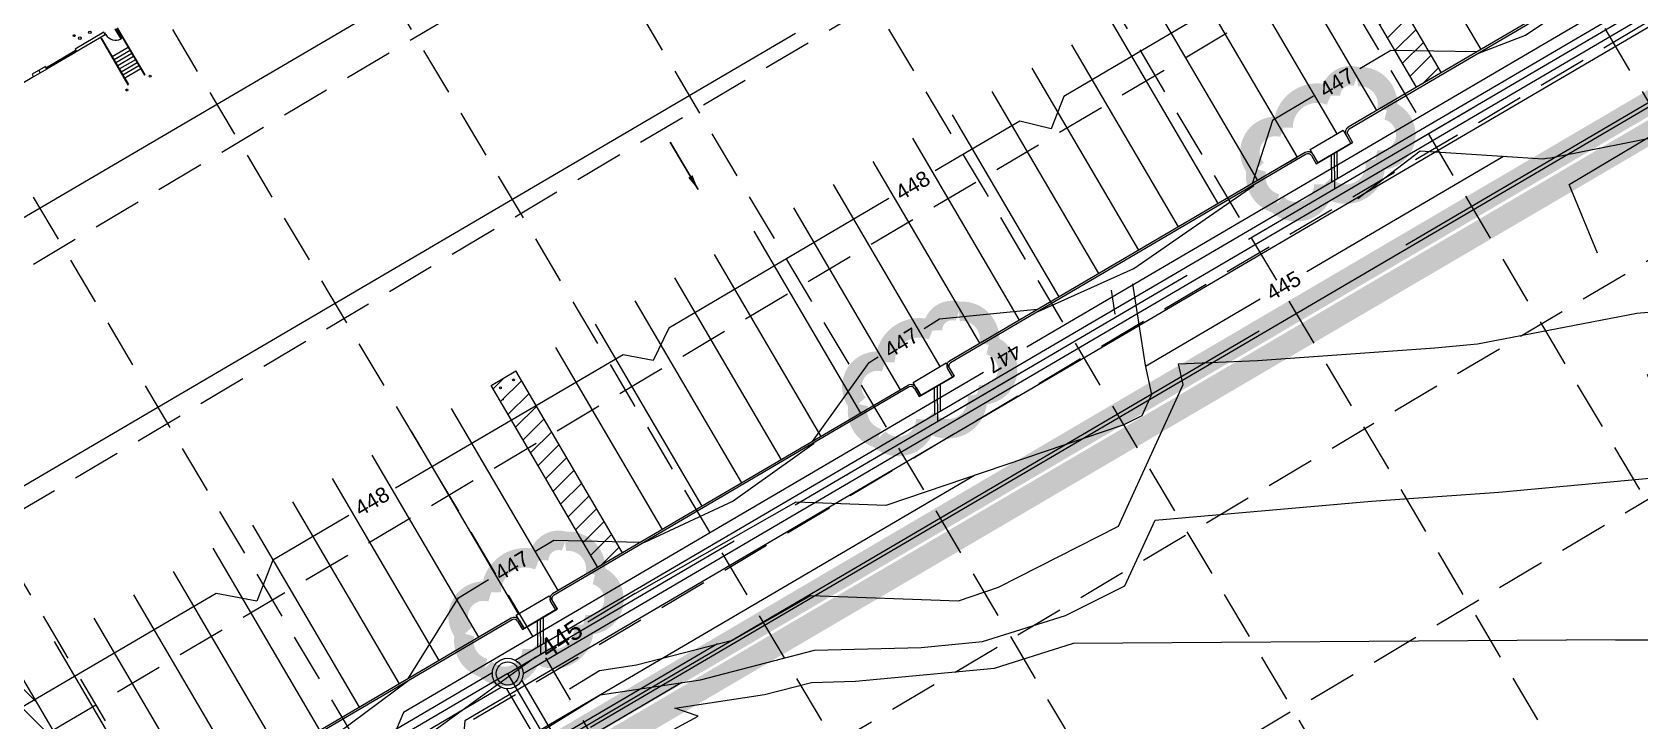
# Model space of a CAD drawing. Header units: inches. Extents: x 2527773 to 2531821, y 6906669 to 6910268.
# Drawn here: x 2529412.1 to 2529831.4, y 6908245.6 to 6908425.2 of the extents above; entities that cross this region are included whole.
import ezdxf
from ezdxf.enums import TextEntityAlignment as Align

# ---------------------------------------------------------------- set-up
doc = ezdxf.new("R2010")
doc.units = ezdxf.units.IN
doc.header["$MEASUREMENT"] = 0
for name, pattern in [('DASHED', [0.2286, 0.1524, -0.0762]), ('DGN Style 2', [85.538802, 51.323281, -34.215521]), ('DGN Style 4', [136.947622, 68.431042, -34.215521, 0.085539, -34.215521]), ('HIDDEN', [0.009525, 0.00635, -0.003175])]:
    doc.linetypes.add(name, pattern=pattern)
for name, color, linetype, lineweight in [('C_PRK-STRIPE-TRAILER', 251, 'Continuous', 0), ('CE-GRADE-25128 - CE-GRAD-CONT-MAJR-LABL-STD1', 1, 'Continuous', 30), ('CE-GRADE-25128 - CE-GRAD-CONT-MAJR-LINE', 1, 'Continuous', 80), ('CE-GRADE-25128 - CE-GRAD-CONT-MINR-LABL-STD1', 40, 'Continuous', 30), ('CE-GRADE-25128 - CE-GRAD-CONT-MINR-LINE', 40, 'Continuous', 53), ('CE-GRADE-25128 - CE-GRAD-FLOW', 40, 'Continuous', 30), ('CE-PUTIL-25128 - CE-UTIL-STRM-INLT', 251, 'Continuous', 13), ('CE-PUTIL-25128 - CE-UTIL-STRM-RCP-CL3-48IN', 251, 'DGN Style 4', 13), ('CE-PUTIL-25128 - CE-UTIL-STRM-WALL', 251, 'Continuous', 13), ('CE-SITE-25128 - 906-BP-01$0$A-BOLLARD', 251, 'Continuous', 0), ('CE-SITE-25128 - 906-BP-01$0$A-DOCK DOOR LINE', 251, 'Continuous', 0), ('CE-SITE-25128 - 906-BP-01$0$A-DOOR', 251, 'Continuous', 0), ('CE-SITE-25128 - 906-BP-01$0$A-DOOR-SHELL', 251, 'Continuous', 0), ('CE-SITE-25128 - 906-BP-01$0$A-FLOR', 251, 'Continuous', 0), ('CE-SITE-25128 - 906-BP-01$0$A-FLOR-STRS', 251, 'Continuous', 0), ('CE-SITE-25128 - 906-BP-01$0$A-WALL-SHELL', 251, 'Continuous', 0), ('CE-SITE-25128 - 906-BP-01$0$P-FIXT', 251, 'Continuous', 0), ('CE-SITE-25128 - A-BOLLARD', 251, 'Continuous', 0), ('CE-SITE-25128 - a-paving', 251, 'Continuous', 0), ('CE-SITE-25128 - a-stripes', 251, 'Continuous', 0), ('CE-UTIL-WATR-LINA-FHYD', 251, 'Continuous', 13), ('EC-SILTFENCE', 6, 'Continuous', 106), ('Level 13', 7, 'Continuous', 0)]:
    doc.layers.add(name, color=color, linetype=linetype, lineweight=lineweight)
for name, color, linetype in [('GRID', 254, 'HIDDEN'), ('LEGEND', 7, 'Continuous'), ('LIMITS OF DISTURBANCE', 1, 'HIDDEN')]:
    doc.layers.add(name, color=color, linetype=linetype)
doc.layers.add('SF-SHTS-CLIP-BDRY', color=253, linetype='DGN Style 2', lineweight=13, plot=False)
doc.styles.add('SC Dimension Text', font='Font 001.shx', dxfattribs={"height": 0.01})
doc.styles.get("Standard").update_dxf_attribs({"font": 'ARIAL.TTF'})
doc.styles.add('Style-Halff Sans', font='')
doc.styles.get('Style-Halff Sans').set_extended_font_data('Halff Sans')
doc.dimstyles.get("Standard").update_dxf_attribs({"dimtxt": 0.18, "dimasz": 0.18, "dimexe": 0.18, "dimexo": 0.0625, "dimgap": 0.09, "dimtad": 0, "dimtih": 1, "dimtoh": 1, "dimdec": 4, "dimzin": 0, "dimdsep": 46, "dimtxsty": 'SC Dimension Text', "dimcen": 0.09, "dimadec": 0, "dimazin": 0, "dimtfac": 1, "dimtdec": 4, "dimtofl": 0, "dimtmove": 0, "dimatfit": 3, "dimfxl": 0, "dimtolj": 1, "dimtzin": 0, "dimarcsym": 0})

# ---------------------------------------------------------------- blocks, each defined once
blk = doc.blocks.new('906-BP-01$0$A$C3CD811FF_1')
at = {"layer": 'CE-SITE-25128 - 906-BP-01$0$A-BOLLARD', "ltscale": 0.273403}
for centre in [(2.73, -3.77), (0.87, -4.87)]:
    blk.add_circle(centre, 0.0762, dxfattribs=at)
at = {"layer": 'CE-SITE-25128 - 906-BP-01$0$A-FLOR-STRS', "ltscale": 0.273403}
for p, q in [((0.12, 0.07), (2.31, -3.67)), ((-1.22, -0.71), (0.97, -4.45)), ((-1.16, -0.8), (-1.13, -0.78)), ((-1.13, -0.78), (1.01, -4.43)), ((0.14, -0.04), (0.17, -0.02)), ((0.14, -0.04), (2.28, -3.68)), ((0.99, -1.49), (-0.28, -2.24)), ((1.13, -1.73), (-0.14, -2.48)), ((1.28, -1.98), (0.01, -2.72)), ((1.42, -2.22), (0.15, -2.96)), ((1.56, -2.46), (0.29, -3.2)), ((1.7, -2.7), (0.43, -3.44)), ((1.84, -2.94), (0.57, -3.68)), ((1.98, -3.18), (0.71, -3.93)), ((2.31, -3.67), (2.28, -3.68)), ((0.97, -4.45), (1.01, -4.43))]:
    blk.add_line(p, q, dxfattribs=at)

msp = doc.modelspace()

# ---------------------------------------------------------------- hatches: boundary and pattern name
at = {"layer": 'CE-SITE-25128 - a-stripes', "lineweight": 0, "ltscale": 0.273403}
h = msp.add_hatch(dxfattribs=at)
h.set_pattern_fill('ANSI31', color=256, style=0)
h.set_pattern_definition([(44.785902026, (-2194501.9668, -381237.9297), (2.6417234792, -2.6615403546), [])])
h.paths.add_polyline_path([(2529773.14, 6908410.82), (2529779.61, 6908414.62), (2529751.79, 6908462.07), (2529745.32, 6908458.27)], flags=16)
h = msp.add_hatch(dxfattribs=at)
h.set_pattern_fill('ANSI31', color=256, style=0)
h.set_pattern_definition([(44.785902026, (-2194749.4668, -381237.9265), (2.6417234792, -2.6615403546), [])])
h.paths.add_polyline_path([(2529559.62, 6908285.65), (2529566.09, 6908289.45), (2529538.28, 6908336.9), (2529531.81, 6908333.1)], flags=16)
h = msp.add_hatch(dxfattribs=at)
h.set_pattern_fill('ANSI31', color=256, style=0)
h.set_pattern_definition([(315, (-48, 0.0006), (2.6516504294, 2.6516504294), [])])
h.paths.add_polyline_path([(2529414.69, 6908200.69), (2529435.4, 6908212.83), (2529407.58, 6908260.28), (2529386.88, 6908248.14)], flags=16)

# ---------------------------------------------------------------- linework, layer by layer
at = {"color": 35, "lineweight": 0}
for p, q in [((2529908.84, 6908412.34), (2529808.08, 6908392.35)), ((2529774.11, 6908394.13), (2529757.83, 6908381.75)), ((2529806.2, 6908392.1), (2529774.11, 6908394.13)), ((2529807.03, 6908392.26), (2529806.2, 6908392.1)), ((2529808.08, 6908392.35), (2529807.03, 6908392.26)), ((2529693.47, 6908357.88), (2529694.43, 6908351.69)), ((2529699.08, 6908359.54), (2529702.37, 6908338.33)), ((2529830.56, 6908351.89), (2529917.47, 6908359.78)), ((2529788.99, 6908343.89), (2529830.56, 6908351.89)), ((2529731.66, 6908339.61), (2529777.87, 6908342.87)), ((2529777.87, 6908342.87), (2529788.99, 6908343.89)), ((2529702.37, 6908338.33), (2529704.03, 6908330.75)), ((2529711.08, 6908338.7), (2529731.66, 6908339.61)), ((2529712.26, 6908333.29), (2529711.08, 6908338.7)), ((2529695.41, 6908296.36), (2529712.26, 6908333.29)), ((2529704.03, 6908330.75), (2529701.5, 6908325.2)), ((2529701.5, 6908325.2), (2529696.8, 6908322.82)), ((2529696.8, 6908322.82), (2529634.77, 6908301.78)), ((2529794.61, 6908305.26), (2529846.17, 6908310)), ((2529611.3, 6908302.64), (2529569.28, 6908278.73)), ((2529634.77, 6908301.78), (2529611.3, 6908302.64)), ((2529704.96, 6908297.96), (2529761.37, 6908302.92)), ((2529761.37, 6908302.92), (2529794.61, 6908305.26)), ((2529664.14, 6908280.46), (2529695.41, 6908296.36)), ((2529697.06, 6908280.87), (2529704.96, 6908297.96)), ((2529569.32, 6908278.82), (2529557.04, 6908271.4)), ((2529569.28, 6908278.73), (2529569.32, 6908278.82)), ((2529594.75, 6908266.7), (2529615.15, 6908278.31)), ((2529615.15, 6908278.31), (2529653.64, 6908276.9)), ((2529653.64, 6908276.9), (2529664.14, 6908280.46)), ((2529681.6, 6908273.14), (2529697.06, 6908280.87)), ((2529659.94, 6908266.3), (2529681.6, 6908273.14)), ((2529569.73, 6908260.23), (2529594.75, 6908266.7)), ((2529616.11, 6908264.02), (2529643.91, 6908264.79)), ((2529643.91, 6908264.79), (2529659.94, 6908266.3)), ((2529663.03, 6908259.35), (2529683.67, 6908265.87)), ((2529683.67, 6908265.87), (2529812.25, 6908266.76)), ((2529824.98, 6908266.64), (2529812.25, 6908266.76)), ((2529858.14, 6908266.73), (2529824.98, 6908266.64)), ((2529543.36, 6908262.2), (2529496.06, 6908227.92)), ((2529586.42, 6908256.35), (2529616.11, 6908264.02)), ((2529552.21, 6908253.97), (2529560.02, 6908258.78)), ((2529560.02, 6908258.78), (2529569.73, 6908260.23)), ((2529560.26, 6908252.43), (2529586.42, 6908256.35)), ((2529626.86, 6908255.95), (2529663.03, 6908259.35)), ((2529539.26, 6908239.5), (2529560.26, 6908252.43)), ((2529579.71, 6908248.95), (2529603.11, 6908252.46)), ((2529603.11, 6908252.46), (2529615.38, 6908255.63)), ((2529615.38, 6908255.63), (2529626.86, 6908255.95)), ((2529585.8, 6908246.86), (2529579.71, 6908248.95)), ((2529561.31, 6908233.65), (2529585.8, 6908246.86))]:
    msp.add_line(p, q, dxfattribs=at)
at = {"layer": 'C_PRK-STRIPE-TRAILER', "lineweight": 0, "ltscale": 0.273403}
msp.add_line((2529735.61, 6908388.82), (2529742.08, 6908392.62), dxfattribs=at)
at = {"layer": 'CE-GRADE-25128 - CE-GRAD-CONT-MAJR-LINE', "color": 35, "linetype": 'Continuous', "lineweight": 0}
for p, q in [((2529503.87, 6908431.89), (2529062.94, 6908173.4)), ((2529795.8, 6908392.76), (2529744.49, 6908362.69)), ((2529732.34, 6908355.56), (2529702.41, 6908338.03)), ((2529657.84, 6908309.6), (2529527.83, 6908233.4))]:
    msp.add_line(p, q, dxfattribs=at)
at = {"layer": 'CE-GRADE-25128 - CE-GRAD-CONT-MINR-LINE', "color": 35, "linetype": 'Continuous', "lineweight": 0}
for p, q in [((2529875.92, 6908451.3), (2529524.98, 6908245.64)), ((2529590.84, 6908265.69), (2529531.62, 6908230.98)), ((2529581.57, 6908255.62), (2529535.41, 6908228.56)), ((2529508.94, 6908247.83), (2529500.76, 6908228.41)), ((2529524.98, 6908245.64), (2529520.84, 6908202.07))]:
    msp.add_line(p, q, dxfattribs=at)
at = {"layer": 'CE-GRADE-25128 - CE-GRAD-CONT-MINR-LINE', "color": 35, "linetype": 'Continuous', "lineweight": 0, "flags": 128}
for points in [[(2530073.7, 6908578.79), (2529671.51, 6908343.1)], [(2529828.82, 6908495.16), (2529783.65, 6908468.55), (2529780.62, 6908460.48), (2529772.71, 6908462.39), (2529681.14, 6908408.46), (2529677.87, 6908399.99), (2529669.67, 6908401.98), (2529647.63, 6908389)], [(2529789.16, 6908419.59), (2529801.52, 6908424.41), (2529829.6, 6908443.28)], [(2529309.2, 6908247.81), (2529328.63, 6908259.16), (2529345.39, 6908258.36), (2529355.83, 6908275.28), (2529611.19, 6908424.9)], [(2529788.84, 6908420.03), (2529766.41, 6908420.43), (2529758.36, 6908415.66)], [(2529746.23, 6908408.49), (2529735.57, 6908402.18), (2529730.29, 6908385.66)], [(2529635.49, 6908381.85), (2529578.1, 6908348.05), (2529574.07, 6908339.62), (2529566.19, 6908341.07), (2529506.84, 6908306.27)], [(2529674.49, 6908352.38), (2529699.38, 6908363.54), (2529730.69, 6908385.18)], [(2529644.75, 6908347.96), (2529648.72, 6908350.43), (2529674.19, 6908352.93)], [(2529615.62, 6908318.47), (2529630.36, 6908339.03), (2529632.77, 6908340.53)], [(2529660.16, 6908336.45), (2529508.94, 6908247.83)], [(2529616.04, 6908317.93), (2529594.91, 6908302.93), (2529571.83, 6908292.12)], [(2529494.69, 6908299.15), (2529474.88, 6908287.53), (2529470.72, 6908276.85), (2529460.08, 6908278.86), (2529392.23, 6908239.08)], [(2529543.21, 6908289.75), (2529548.11, 6908292.72), (2529570.88, 6908292.25)], [(2529510.23, 6908256.75), (2529523.27, 6908277.7), (2529531.15, 6908282.46)], [(2529470.23, 6908232.66), (2529491.6, 6908242.3), (2529510.36, 6908256.2)]]:
    msp.add_lwpolyline(points, dxfattribs=at)
at = {"layer": 'CE-PUTIL-25128 - CE-UTIL-STRM-INLT', "color": 5}
for p, q in [((2529745.39, 6908394.57), (2529754.02, 6908399.63)), ((2529754.02, 6908399.63), (2529756.04, 6908396.18)), ((2529747.41, 6908391.12), (2529745.39, 6908394.57)), ((2529756.04, 6908396.18), (2529747.41, 6908391.12)), ((2529641.87, 6908333.88), (2529650.49, 6908338.94)), ((2529650.49, 6908338.94), (2529652.52, 6908335.49)), ((2529643.89, 6908330.43), (2529641.87, 6908333.88)), ((2529652.52, 6908335.49), (2529643.89, 6908330.43)), ((2529538.34, 6908273.2), (2529546.97, 6908278.25)), ((2529546.97, 6908278.25), (2529548.99, 6908274.8)), ((2529540.37, 6908269.75), (2529538.34, 6908273.2)), ((2529548.99, 6908274.8), (2529540.37, 6908269.75))]:
    msp.add_line(p, q, dxfattribs=at)
at = {"layer": 'CE-PUTIL-25128 - CE-UTIL-STRM-INLT', "color": 5, "lineweight": 0}
for radius in [4, 3]:
    msp.add_circle((2529536.11, 6908257.98), radius, dxfattribs=at)
at = {"layer": 'CE-PUTIL-25128 - CE-UTIL-STRM-RCP-CL3-48IN', "color": 5, "lineweight": 0}
for p, q in [((2529751.79, 6908384.41), (2529751.73, 6908393.65)), ((2529648.26, 6908323.72), (2529648.2, 6908332.96)), ((2529544.74, 6908263.04), (2529544.68, 6908272.27)), ((2529536.11, 6908257.98), (2529129.25, 6908019.48))]:
    msp.add_line(p, q, dxfattribs=at)
at = {"layer": 'CE-PUTIL-25128 - CE-UTIL-STRM-RCP-CL3-48IN', "color": 5, "lineweight": 0, "flags": 128}
for points in [[(2529536.11, 6908257.98), (2530601.3, 6908882.4), (2530601.21, 6908896.21)], [(2529561.41, 6908214.83), (2529536.11, 6908257.98), (2530601.3, 6908882.4)]]:
    msp.add_lwpolyline(points, dxfattribs=at)
at = {"layer": 'CE-PUTIL-25128 - CE-UTIL-STRM-WALL', "color": 5, "lineweight": 0}
for p, q in [((2529538.09, 6908261.46), (2529955.9, 6908506.38)), ((2529540.11, 6908258.01), (2529957.92, 6908502.93)), ((2529751.03, 6908386.28), (2529750.98, 6908393.21)), ((2529752.52, 6908387.16), (2529752.47, 6908394.09)), ((2529647.5, 6908325.59), (2529647.46, 6908332.52)), ((2529649, 6908326.47), (2529648.95, 6908333.4)), ((2529543.98, 6908264.91), (2529543.93, 6908271.84)), ((2529545.47, 6908265.78), (2529545.43, 6908272.71)), ((2529209.67, 6908069.22), (2529531.99, 6908258.17)), ((2529539.73, 6908256.26), (2529558.8, 6908223.73)), ((2529211.94, 6908065.34), (2529534.26, 6908254.29)), ((2529535.84, 6908253.99), (2529554.92, 6908221.45))]:
    msp.add_line(p, q, dxfattribs=at)
msp.add_circle((2529536.11, 6908257.98), 3, dxfattribs=at)
at = {"layer": 'CE-SITE-25128 - 906-BP-01$0$A-BOLLARD', "lineweight": 0, "ltscale": 0.273403}
msp.add_circle((2529423.04, 6908424.28), 0.25, dxfattribs=at)
at = {"layer": 'CE-SITE-25128 - 906-BP-01$0$A-DOCK DOOR LINE', "lineweight": 0, "ltscale": 0.273403}
for p, q in [((2529415.87, 6908416), (2529423.35, 6908420.38)), ((2529416.04, 6908415.71), (2529423.52, 6908420.1))]:
    msp.add_line(p, q, dxfattribs=at)
at = {"layer": 'CE-SITE-25128 - 906-BP-01$0$A-DOOR', "lineweight": 0, "ltscale": 0.273403}
for p, q in [((2529430.93, 6908424.92), (2529431.07, 6908425.01)), ((2529431.18, 6908424.49), (2529430.93, 6908424.92)), ((2529431.32, 6908424.58), (2529431.07, 6908425.01)), ((2529431.18, 6908424.49), (2529431.32, 6908424.58))]:
    msp.add_line(p, q, dxfattribs=at)
at = {"layer": 'CE-SITE-25128 - 906-BP-01$0$A-DOOR', "lineweight": 0, "ltscale": 0.273403, "flags": 128}
msp.add_lwpolyline([(2529433.91, 6908426.09), (2529435.43, 6908423.51), (2529435.28, 6908423.42), (2529433.77, 6908426.01)], close=True, dxfattribs=at)
at = {"layer": 'CE-SITE-25128 - 906-BP-01$0$A-DOOR', "lineweight": 0, "ltscale": 0.273403}
msp.add_arc((2529433.92, 6908426.1), 3.01, 210.4499, 297.039, dxfattribs=at)
at = {"layer": 'CE-SITE-25128 - 906-BP-01$0$A-DOOR-SHELL', "lineweight": 0, "ltscale": 0.273403}
msp.add_line((2529415.96, 6908415.86), (2529423.43, 6908420.24), dxfattribs=at)
at = {"layer": 'CE-SITE-25128 - 906-BP-01$0$A-DOOR-SHELL', "lineweight": 0, "ltscale": 0.273403, "flags": 128}
for points in [[(2529423.7, 6908420.11), (2529423.56, 6908420.03), (2529423.31, 6908420.46), (2529423.45, 6908420.54)], [(2529416.08, 6908415.64), (2529415.94, 6908415.56), (2529415.68, 6908415.99), (2529415.83, 6908416.07)]]:
    msp.add_lwpolyline(points, close=True, dxfattribs=at)
at = {"layer": 'CE-SITE-25128 - 906-BP-01$0$A-FLOR', "lineweight": 0, "ltscale": 0.273403}
msp.add_line((2529412.49, 6908413.53), (2529404.72, 6908408.98), dxfattribs=at)
at = {"layer": 'CE-SITE-25128 - 906-BP-01$0$A-WALL-SHELL', "lineweight": 0, "ltscale": 0.273403}
for p, q in [((2529430.79, 6908425.16), (2529423.31, 6908420.77)), ((2529431.18, 6908424.49), (2529423.56, 6908420.03)), ((2529431.18, 6908424.49), (2529430.79, 6908425.16)), ((2529423.31, 6908420.77), (2529423.7, 6908420.11)), ((2529415.55, 6908416.22), (2529412.1, 6908414.2)), ((2529415.94, 6908415.56), (2529412.49, 6908413.53)), ((2529415.55, 6908416.22), (2529415.94, 6908415.56)), ((2529412.1, 6908414.2), (2529412.49, 6908413.53)), ((2529413.82, 6908415.21), (2529414.21, 6908414.55))]:
    msp.add_line(p, q, dxfattribs=at)
at = {"layer": 'CE-SITE-25128 - 906-BP-01$0$P-FIXT', "lineweight": 0, "ltscale": 0.273403}
for centre in [(2529424.54, 6908423.62), (2529427.14, 6908425.14)]:
    msp.add_circle(centre, 0.333, dxfattribs=at)
at = {"layer": 'CE-SITE-25128 - A-BOLLARD', "lineweight": 0, "ltscale": 0.273403}
for centre in [(2529534.2, 6908332.48), (2529537.65, 6908334.51)]:
    msp.add_circle(centre, 0.25, dxfattribs=at)
at = {"layer": 'CE-SITE-25128 - a-paving', "lineweight": 0, "ltscale": 0.273403}
for p, q in [((2529847.62, 6908454.49), (2529755.31, 6908400.38)), ((2529847.88, 6908454.06), (2529755.56, 6908399.94)), ((2529754.78, 6908398.32), (2529756.04, 6908396.18)), ((2529755.21, 6908398.58), (2529756.47, 6908396.43)), ((2529744.1, 6908393.8), (2529651.36, 6908339.43)), ((2529744.36, 6908393.37), (2529651.61, 6908339)), ((2529745.72, 6908393.01), (2529746.98, 6908390.87)), ((2529746.15, 6908393.27), (2529747.41, 6908391.12)), ((2529650.83, 6908337.38), (2529652.08, 6908335.24)), ((2529651.26, 6908337.63), (2529652.51, 6908335.49)), ((2529640.58, 6908333.11), (2529547.78, 6908278.71)), ((2529640.84, 6908332.69), (2529548.09, 6908278.31)), ((2529642.2, 6908332.32), (2529643.46, 6908330.18)), ((2529642.63, 6908332.58), (2529643.89, 6908330.43)), ((2529547.3, 6908276.69), (2529548.57, 6908274.54)), ((2529547.73, 6908276.95), (2529549, 6908274.79)), ((2529537.06, 6908272.43), (2529446.61, 6908219.4)), ((2529537.31, 6908272), (2529446.86, 6908218.97)), ((2529537.11, 6908272.46), (2529537.06, 6908272.43)), ((2529538.68, 6908271.64), (2529539.94, 6908269.48)), ((2529539.11, 6908271.89), (2529540.37, 6908269.73))]:
    msp.add_line(p, q, dxfattribs=at)
at = {"layer": 'CE-SITE-25128 - a-paving', "color": 5, "lineweight": 0, "ltscale": 0.273403}
for p, q in [((2529746.98, 6908390.87), (2529756.47, 6908396.43)), ((2529643.46, 6908330.18), (2529652.51, 6908335.49)), ((2529539.94, 6908269.48), (2529549, 6908274.79))]:
    msp.add_line(p, q, dxfattribs=at)
at = {"layer": 'CE-SITE-25128 - a-paving', "lineweight": 0, "ltscale": 0.273403}
for centre, radius, start, end in [((2529756.07, 6908399.08), 1.5, 120.3805, 210.3805), ((2529756.07, 6908399.08), 1, 120.3805, 210.3805), ((2529744.86, 6908392.51), 1.5, 30.3805, 120.3805), ((2529744.86, 6908392.51), 1, 30.3805, 120.3805), ((2529652.12, 6908338.14), 1.5, 120.3846, 210.3812), ((2529652.12, 6908338.14), 1, 120.3867, 210.3816), ((2529641.34, 6908331.82), 1.5, 30.3805, 120.3805), ((2529641.34, 6908331.82), 1, 30.3805, 120.3805), ((2529548.6, 6908277.45), 1.5, 120.3805, 210.3805), ((2529548.6, 6908277.45), 1, 120.3805, 210.3805), ((2529537.81, 6908271.13), 1.5, 30.3805, 120.3805), ((2529537.81, 6908271.13), 1, 30.3805, 120.3805)]:
    msp.add_arc(centre, radius, start, end, dxfattribs=at)
at = {"layer": 'CE-SITE-25128 - a-stripes', "lineweight": 0, "ltscale": 0.273403}
for p, q in [((2529789.96, 6908420.69), (2529762.15, 6908468.13)), ((2529779.61, 6908414.62), (2529751.79, 6908462.07)), ((2529773.14, 6908410.82), (2529745.32, 6908458.27)), ((2529762.79, 6908404.76), (2529734.97, 6908452.2)), ((2529752.43, 6908398.69), (2529724.62, 6908446.13)), ((2529742.08, 6908392.62), (2529714.27, 6908440.07)), ((2529731.73, 6908386.55), (2529703.91, 6908434)), ((2529721.38, 6908380.48), (2529693.56, 6908427.93)), ((2529711.02, 6908374.41), (2529683.21, 6908421.86)), ((2529700.67, 6908368.34), (2529672.86, 6908415.79)), ((2529690.32, 6908362.27), (2529662.5, 6908409.72)), ((2529679.97, 6908356.2), (2529652.15, 6908403.65)), ((2529669.62, 6908350.14), (2529641.8, 6908397.58)), ((2529659.26, 6908344.07), (2529631.45, 6908391.51)), ((2529648.91, 6908338), (2529621.1, 6908385.45)), ((2529638.56, 6908331.93), (2529610.74, 6908379.38)), ((2529628.21, 6908325.86), (2529600.39, 6908373.31)), ((2529617.85, 6908319.79), (2529590.04, 6908367.24)), ((2529607.5, 6908313.72), (2529579.69, 6908361.17)), ((2529597.15, 6908307.65), (2529569.33, 6908355.1)), ((2529586.8, 6908301.58), (2529558.98, 6908349.03)), ((2529576.45, 6908295.52), (2529548.63, 6908342.96)), ((2529531.81, 6908333.1), (2529538.28, 6908336.9)), ((2529566.09, 6908289.45), (2529538.28, 6908336.9)), ((2529559.62, 6908285.65), (2529531.81, 6908333.1)), ((2529549.27, 6908279.59), (2529521.46, 6908327.03)), ((2529538.92, 6908273.52), (2529511.1, 6908320.96)), ((2529528.57, 6908267.45), (2529500.75, 6908314.9)), ((2529518.21, 6908261.38), (2529490.4, 6908308.83)), ((2529507.86, 6908255.31), (2529480.05, 6908302.76)), ((2529497.51, 6908249.24), (2529469.69, 6908296.69)), ((2529487.16, 6908243.17), (2529459.34, 6908290.62)), ((2529476.8, 6908237.1), (2529448.99, 6908284.55)), ((2529466.45, 6908231.04), (2529438.64, 6908278.48)), ((2529456.1, 6908224.97), (2529428.29, 6908272.41)), ((2529445.75, 6908218.9), (2529417.93, 6908266.35)), ((2529435.4, 6908212.83), (2529407.58, 6908260.28))]:
    msp.add_line(p, q, dxfattribs=at)
at = {"layer": 'CE-UTIL-WATR-LINA-FHYD', "lineweight": 0}
msp.add_point((2529534.93, 6908329.44), dxfattribs=at)
at = {"layer": 'EC-SILTFENCE', "color": 30, "linetype": 'Continuous', "lineweight": 0}
for const_width in [6, 2]:
    msp.add_lwpolyline([(2530762.47, 6909098.18), (2530811.41, 6909008.47), (2530809.29, 6908979.21), (2529549.32, 6908239.86), (2529590.68, 6908166.33), (2528866.97, 6907756.14)], dxfattribs=dict(at, const_width=const_width))
at = {"layer": 'EC-SILTFENCE', "color": 30, "linetype": 'Continuous', "lineweight": 0, "flags": 128}
for points in [[(2530607.69, 6908860.92), (2529770.34, 6908369.69)], [(2530607.69, 6908860.92), (2529770.34, 6908369.69)], [(2529732.05, 6908347.23), (2529549.26, 6908240), (2529590.65, 6908166.28), (2529466.91, 6908096.15)], [(2529732.05, 6908347.23), (2529549.26, 6908240), (2529590.65, 6908166.28), (2529466.91, 6908096.15)]]:
    msp.add_lwpolyline(points, dxfattribs=at)
at = {"layer": 'GRID', "color": 252, "linetype": 'HIDDEN', "lineweight": 0, "ltscale": 2000}
for p, q in [((2528314.98, 6907713.02), (2531169.66, 6909408.26)), ((2528342.32, 6907666.98), (2531197, 6909362.22)), ((2529277.5, 6909343.38), (2530234.61, 6907731.66)), ((2528369.66, 6907620.93), (2531224.35, 6909316.17)), ((2529231.45, 6909316.03), (2530188.56, 6907704.31)), ((2529185.41, 6909288.69), (2530142.52, 6907676.97)), ((2528397, 6907574.89), (2531251.69, 6909270.13)), ((2529139.37, 6909261.35), (2530096.48, 6907649.63)), ((2529093.32, 6909234.01), (2530050.43, 6907622.29)), ((2528424.35, 6907528.85), (2531279.03, 6909224.09)), ((2529047.28, 6909206.66), (2530004.39, 6907594.94)), ((2529001.24, 6909179.32), (2529958.35, 6907567.6)), ((2528451.69, 6907482.8), (2531306.37, 6909178.04)), ((2528955.19, 6909151.98), (2529912.3, 6907540.26)), ((2528909.15, 6909124.64), (2529866.26, 6907512.92))]:
    msp.add_line(p, q, dxfattribs=at)
at = {"layer": 'LEGEND', "color": 170, "ltscale": 100, "const_width": 5.08}
for points in [[(2529738.34, 6908400.3, 0.520567), (2529738.34, 6908400.3, 0.765195), (2529731.42, 6908389.47, 0.417879), (2529736.67, 6908380.49, 0.6649), (2529748.98, 6908385.47, 0.744833), (2529762.34, 6908391.95, 0.975642), (2529765.4, 6908404.85, 0.520567), (2529757.57, 6908413.55, 0.520567), (2529750.72, 6908408.59, 0.540264), (2529738.34, 6908400.3)], [(2529634.52, 6908339.11, 0.520567), (2529634.52, 6908339.11, 0.765195), (2529627.6, 6908328.27, 0.417879), (2529632.85, 6908319.29, 0.6649), (2529645.16, 6908324.27, 0.744833), (2529658.52, 6908330.76, 0.975642), (2529661.59, 6908343.66, 0.520567), (2529653.75, 6908352.35, 0.520567), (2529646.9, 6908347.4, 0.540264), (2529634.52, 6908339.11)], [(2529531.84, 6908279.16, 0.520567), (2529531.84, 6908279.16, 0.765195), (2529524.92, 6908268.33, 0.417879), (2529530.17, 6908259.35, 0.6649), (2529542.47, 6908264.33, 0.744833), (2529555.84, 6908270.81, 0.975642), (2529558.9, 6908283.71, 0.520567), (2529551.07, 6908292.41, 0.520567), (2529544.22, 6908287.45, 0.540264), (2529531.84, 6908279.16)]]:
    msp.add_lwpolyline(points, format="xyb", close=True, dxfattribs=at)
at = {"layer": 'Level 13', "color": 7, "linetype": 'Continuous', "lineweight": 0}
msp.add_line((2529557.68, 6908243.95), (2530814.09, 6908980.52), dxfattribs=at)
at = {"layer": 'LIMITS OF DISTURBANCE', "linetype": 'DASHED', "lineweight": 0, "ltscale": 200, "const_width": 6}
msp.add_lwpolyline([(2528332.36, 6908651.37), (2528888.03, 6907674.77), (2529627.31, 6908111.38), (2529767.82, 6907853.31), (2529803.13, 6907790.91), (2529843.97, 6907738.74), (2529892.79, 6907769.68), (2529843.96, 6907815.74), (2529662.39, 6908147.63), (2529567.23, 6908242.62), (2530796.16, 6908963.31), (2530836.37, 6908955.22), (2530841.61, 6908987.33), (2530829.91, 6909020.6), (2530361.77, 6909809.42, 0.353669), (2530319.01, 6909816.02), (2528338.87, 6908654.84)], format="xyb", close=True, dxfattribs=at)
at = {"layer": 'SF-SHTS-CLIP-BDRY', "lineweight": 0, "flags": 128}
msp.add_lwpolyline([(2528877.39, 6907592.68), (2529892.66, 6908192.57), (2529812.9, 6908385.43), (2530714.96, 6908921.67), (2530928.98, 6908804.47), (2530689.19, 6908660.03), (2530931.84, 6908250.71)], dxfattribs=at)

# ---------------------------------------------------------------- block references
at = {"layer": 'CE-SITE-25128 - 906-BP-01$0$A-FLOR-STRS', "lineweight": 0, "ltscale": 0.273403, "xscale": 3.280833333333333, "yscale": 3.280833333333333, "zscale": 3.280833333333333}
msp.add_blockref('906-BP-01$0$A$C3CD811FF_1', (2529433.91, 6908426.09), dxfattribs=at)

# ---------------------------------------------------------------- texts
at = {"color": 35, "lineweight": 0}
msp.add_text('445', height=5, rotation=33.9231, dxfattribs=at).set_placement((2529550.04, 6908267.04), align=Align.MIDDLE_CENTER)
at = {"layer": 'CE-GRADE-25128 - CE-GRAD-CONT-MAJR-LABL-STD1', "color": 35, "linetype": 'Continuous', "lineweight": 0}
msp.add_text('445', height=4, rotation=30.3715, dxfattribs=at).set_placement((2529738.42, 6908359.12), align=Align.MIDDLE_CENTER)
at = {"layer": 'CE-GRADE-25128 - CE-GRAD-CONT-MINR-LABL-STD1', "color": 35, "linetype": 'Continuous', "lineweight": 0}
for s, rotation, p in [('447', 30.6259, (2529752.29, 6908412.08)), ('448', 30.4943, (2529641.71, 6908385.25)), ('447', 31.8358, (2529638.76, 6908344.24)), ('448', 30.3815, (2529500.71, 6908302.91)), ('447', 31.1626, (2529537.18, 6908286.11))]:
    msp.add_text(s, height=4, rotation=rotation, dxfattribs=at).set_placement(p, align=Align.MIDDLE_CENTER)
at = {"layer": 'CE-GRADE-25128 - CE-GRAD-CONT-MINR-LINE', "color": 35, "linetype": 'Continuous', "lineweight": 0}
msp.add_text('447', height=4, rotation=210.4685, dxfattribs=at).set_placement((2529665.58, 6908340.15), align=Align.MIDDLE_CENTER)

# ---------------------------------------------------------------- leaders
at = {"layer": 'CE-GRADE-25128 - CE-GRAD-FLOW', "color": 7, "linetype": 'Continuous', "lineweight": 0}
msp.add_leader([(2529585.78, 6908384.13), (2529578.52, 6908396.52)], dimstyle='Standard', override={"dimtxt": 4, "dimasz": 4, "dimgap": 2, "dimtad": 1, "dimtxsty": 'Style-Halff Sans'}, dxfattribs=at)

doc.saveas('drawing.dxf')
